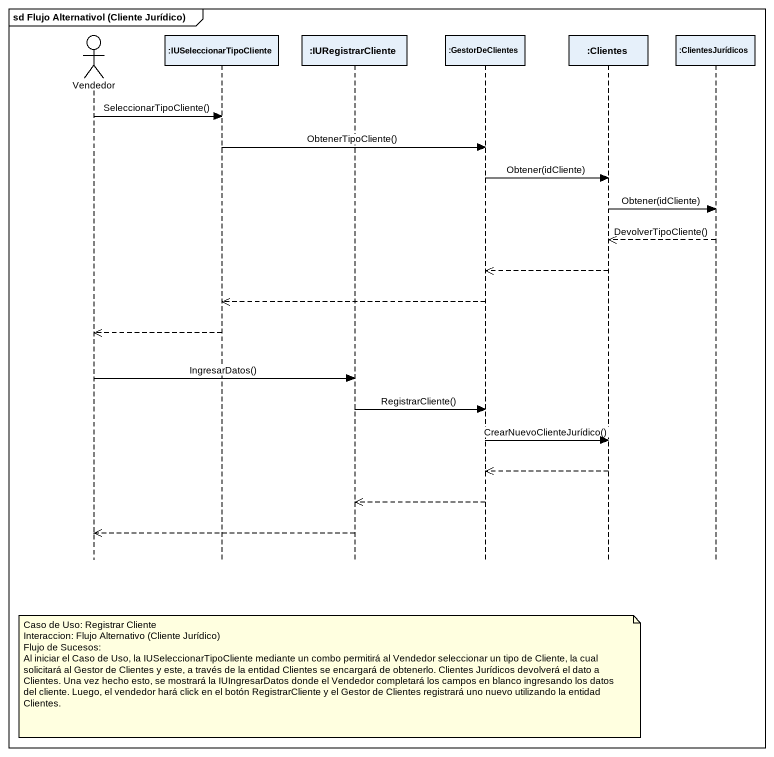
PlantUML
@startuml
mainframe sd Flujo Alternativol (Cliente Jurídico)
hide footbox
actor Vendedor
participant ":IUSeleccionarTipoCliente" as IUSeleccionarTipoCliente
participant ":IURegistrarCliente" as IURegistrarCliente
participant ":GestorDeClientes" as GestorDeClientes
participant ":Clientes" as Clientes
participant ":ClientesJurídicos" as ClientesJurídicos

Vendedor -> IUSeleccionarTipoCliente : SeleccionarTipoCliente()
IUSeleccionarTipoCliente -> GestorDeClientes : ObtenerTipoCliente()
GestorDeClientes -> Clientes : Obtener(idCliente)
Clientes -> ClientesJurídicos : Obtener(idCliente)
ClientesJurídicos -->> Clientes : DevolverTipoCliente()
Clientes -->> GestorDeClientes
GestorDeClientes -->> IUSeleccionarTipoCliente
IUSeleccionarTipoCliente -->> Vendedor
Vendedor -> IURegistrarCliente : IngresarDatos()
IURegistrarCliente -> GestorDeClientes : RegistrarCliente()
GestorDeClientes -> Clientes : CrearNuevoClienteJurídico()
Clientes -->> GestorDeClientes
GestorDeClientes -->> IURegistrarCliente
IURegistrarCliente -->> Vendedor
note over IURegistrarCliente
  Caso de Uso: Registrar Cliente
  Interaccion: Flujo Alternativo (Cliente Jurídico)
  Flujo de Sucesos:
  Al iniciar el Caso de Uso, la IUSeleccionarTipoCliente mediante un combo permitirá al Vendedor seleccionar un tipo de Cliente, la cual solicitará al Gestor de Clientes y este, a través de la entidad Clientes se encargará de obtenerlo. Clientes Jurídicos devolverá el dato a Clientes. Una vez hecho esto, se mostrará la IUIngresarDatos donde el Vendedor completará los campos en blanco ingresando los datos del cliente. Luego, el vendedor hará click en el botón RegistrarCliente y el Gestor de Clientes registrará uno nuevo utilizando la entidad Clientes.
end note
@enduml
